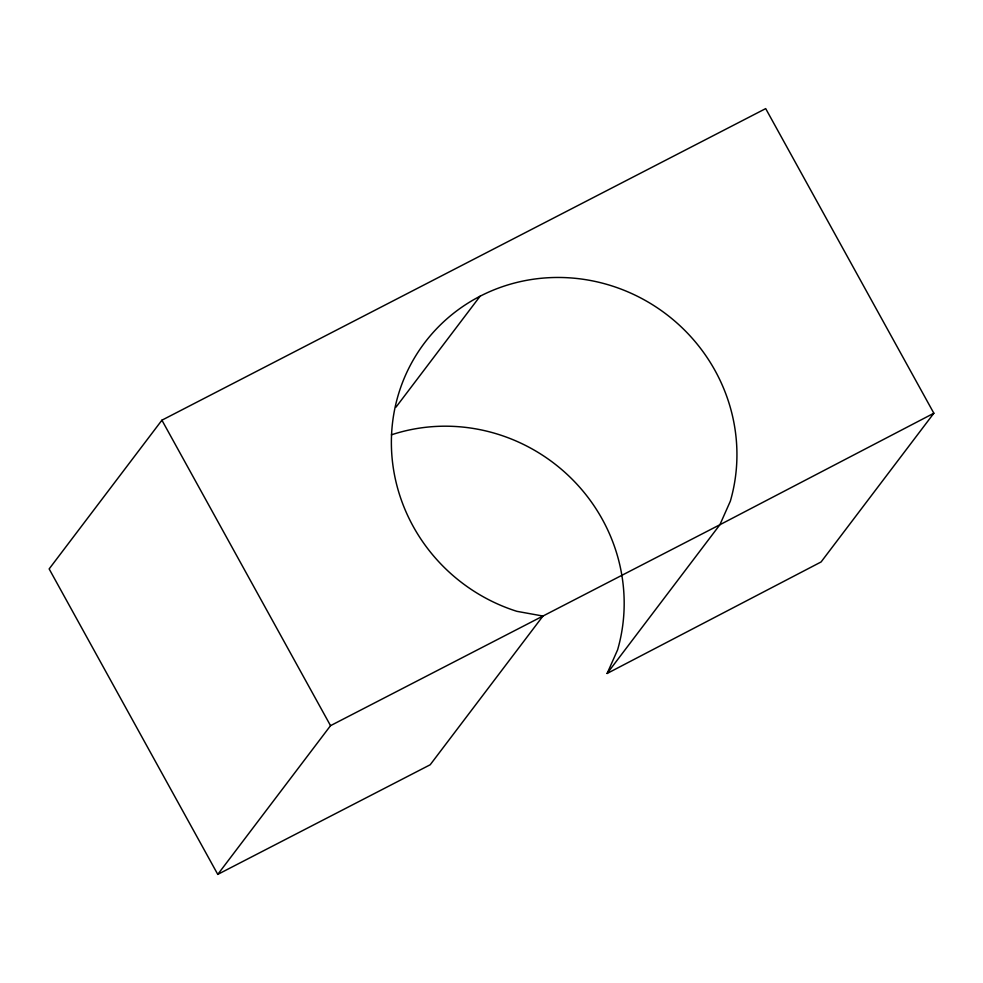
<?xml version="1.0" encoding="UTF-8"?>
<svg xmlns="http://www.w3.org/2000/svg" width="983" height="983" viewBox="0 0 983 983"><rect width="100%" height="100%" fill="white"/><g stroke="black" fill="none" stroke-linecap="round" stroke-linejoin="round"><path stroke-width="1.47" d="M607.125 673.466L719.888 524.738L730.344 501.158A175.072 168.732 37.2 0 0 611.438 285.758A175.072 168.732 37.2 0 0 397.968 395.928A175.072 168.732 37.2 0 0 516.874 611.328L542.96 616.046L430.198 764.762L217.771 874.391L49.15 568.924L161.912 420.196L765.696 108.609L933.85 413.229L821.088 561.957L607.125 673.466L617.582 649.886A175.072 168.732 37.2 0 0 568.752 475.907A175.072 168.732 37.2 0 0 391.406 434.83M395.977 407.171L480.085 296.227M217.771 874.391L330.534 725.663L719.888 524.738L933.85 413.229M161.912 420.196L330.534 725.663"/></g></svg>
